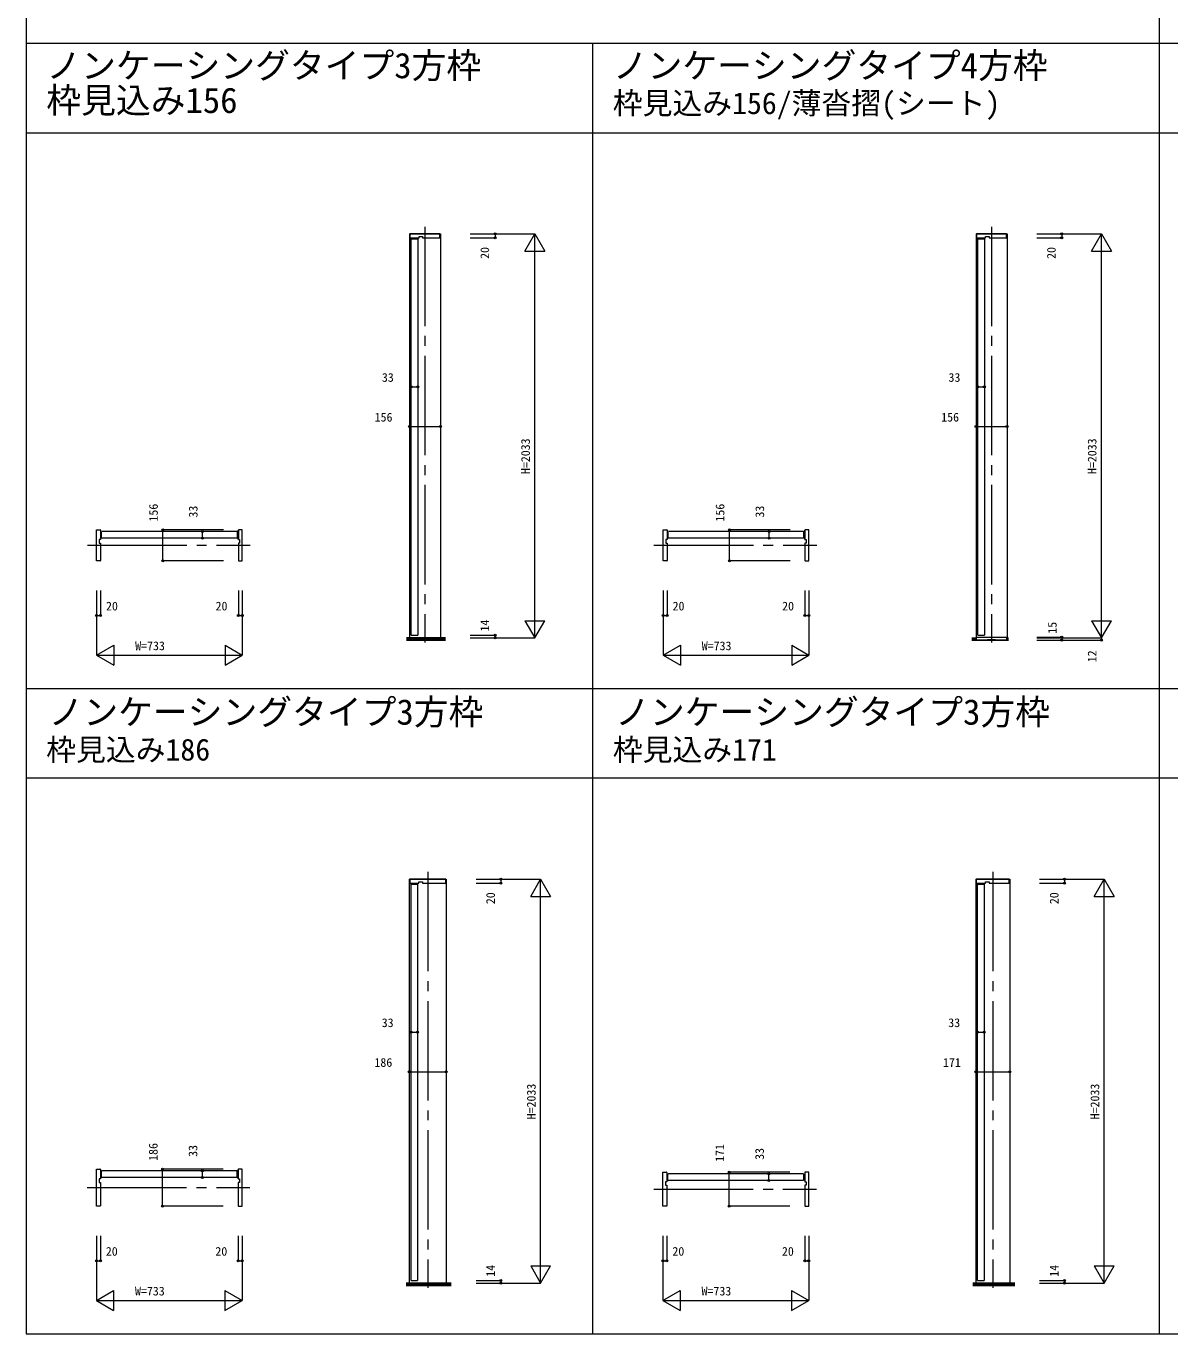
# Model space of a CAD drawing. Units: millimetres, scale not verified. Extents: x -14341 to 14341, y -10000 to 10000.
# Drawn here: x -14341 to -8588, y -10000 to -3419 of the extents above; entities that cross this region are included whole.
import ezdxf
from ezdxf.enums import TextEntityAlignment as Align

# ---------------------------------------------------------------- set-up
doc = ezdxf.new("R2010")
doc.units = ezdxf.units.MM
doc.header["$LTSCALE"] = 50
doc.linetypes.add('USER1', pattern=[13, 10, -1, 1, -1])
doc.layers.add('0-0_0', color=7, linetype='Continuous')
for name, color, linetype, lineweight in [('0-1_YKK_F1', 7, 'Continuous', 18), ('0-3_YKK_N1', 2, 'Continuous', 18), ('0-4_YKK_B1', 4, 'Continuous', 18), ('0-5_YKK_Z1', 7, 'Continuous', 18)]:
    doc.layers.add(name, color=color, linetype=linetype, lineweight=lineweight)
doc.styles.add('ＭＳ ゴシック', font='')
doc.styles.get('ＭＳ ゴシック').set_extended_font_data('MS Gothic')

msp = doc.modelspace()

# ---------------------------------------------------------------- linework, layer by layer
at = {"layer": '0-1_YKK_F1'}
for p, q in [((-14340.01, -10000), (-14340.01, 10000)), ((-8640.01, -10000), (-8640.01, 9500)), ((-14340.01, -3505), (14159.99, -3505)), ((-11490.01, -10000), (-11490.01, -3505)), ((-14340.01, -3955), (14159.99, -3955)), ((-14340.01, -6752.5), (8459.99, -6752.5)), ((-14340.01, -7202.5), (8459.99, -7202.5)), ((-14341.01, -10000), (-14340.01, -10000)), ((-14341.01, -10000), (-14340.01, -10000)), ((-14340.01, -10000), (14341.01, -10000))]:
    msp.add_line(p, q, dxfattribs=at)
at = {"layer": '0-3_YKK_N1'}
for p, q in [((-12107.01, -4464.51), (-11782.01, -4464.51)), ((-11982.01, -4464.51), (-11982.01, -4484.51)), ((-11832.01, -4551.12), (-11782.01, -4464.51)), ((-11782.01, -6497.51), (-11782.01, -4464.51)), ((-11782.01, -4464.51), (-11732.01, -4551.12)), ((-9257.01, -4464.51), (-8932.01, -4464.51)), ((-9132.01, -4464.51), (-9132.01, -4484.51)), ((-8982.01, -4551.12), (-8932.01, -4464.51)), ((-8932.01, -6497.51), (-8932.01, -4464.51)), ((-8932.01, -4464.51), (-8882.01, -4551.12)), ((-12107.01, -4484.51), (-11982.01, -4484.51)), ((-9257.01, -4484.51), (-9132.01, -4484.51)), ((-11832.01, -4551.12), (-11732.01, -4551.12)), ((-8982.01, -4551.12), (-8882.01, -4551.12)), ((-12404.01, -5233.89), (-12371.01, -5233.89)), ((-9554.01, -5233.89), (-9521.01, -5233.89)), ((-12413.01, -5433.89), (-12257.01, -5433.89)), ((-9563.01, -5433.89), (-9407.01, -5433.89)), ((-13653.69, -6109.51), (-13653.69, -5953.51)), ((-13348.69, -5953.51), (-13653.69, -5953.51)), ((-13453.69, -5995.51), (-13453.69, -5962.51)), ((-10803.69, -6109.51), (-10803.69, -5953.51)), ((-10498.69, -5953.51), (-10803.69, -5953.51)), ((-10603.69, -5995.51), (-10603.69, -5962.51)), ((-13348.69, -6109.51), (-13653.69, -6109.51)), ((-10498.69, -6109.51), (-10803.69, -6109.51)), ((-13986.69, -6259.51), (-13986.69, -6584.51)), ((-13966.69, -6259.51), (-13966.69, -6384.51)), ((-13253.69, -6259.51), (-13253.69, -6584.51)), ((-11136.69, -6259.51), (-11136.69, -6584.51)), ((-11116.69, -6259.51), (-11116.69, -6384.51)), ((-10403.69, -6259.51), (-10403.69, -6584.51)), ((-13986.69, -6384.51), (-13966.69, -6384.51)), ((-11832.01, -6410.91), (-11732.01, -6410.91)), ((-11832.01, -6410.91), (-11782.01, -6497.51)), ((-11782.01, -6497.51), (-11732.01, -6410.91)), ((-11136.69, -6384.51), (-11116.69, -6384.51)), ((-8982.01, -6410.91), (-8882.01, -6410.91)), ((-8982.01, -6410.91), (-8932.01, -6497.51)), ((-8932.01, -6497.51), (-8882.01, -6410.91)), ((-12107.01, -6483.51), (-11982.01, -6483.51)), ((-12107.01, -6497.51), (-11782.01, -6497.51)), ((-11982.01, -6483.51), (-11982.01, -6497.51)), ((-9257.01, -6494.51), (-9132.01, -6494.51)), ((-9257.01, -6497.51), (-8932.01, -6497.51)), ((-9257.01, -6509.51), (-8932.01, -6509.51)), ((-9132.01, -6494.51), (-9132.01, -6509.51)), ((-8932.01, -6497.51), (-8932.01, -6509.51)), ((-13986.69, -6584.51), (-13900.09, -6534.51)), ((-13900.09, -6534.51), (-13900.09, -6634.51)), ((-13340.29, -6534.51), (-13340.29, -6634.51)), ((-13340.29, -6534.51), (-13253.69, -6584.51)), ((-11136.69, -6584.51), (-11050.09, -6534.51)), ((-11050.09, -6534.51), (-11050.09, -6634.51)), ((-10490.29, -6534.51), (-10490.29, -6634.51)), ((-10490.29, -6534.51), (-10403.69, -6584.51)), ((-13986.69, -6584.51), (-13253.69, -6584.51)), ((-13986.69, -6584.51), (-13900.09, -6634.51)), ((-13340.29, -6634.51), (-13253.69, -6584.51)), ((-11136.69, -6584.51), (-10403.69, -6584.51)), ((-11136.69, -6584.51), (-11050.09, -6634.51)), ((-10490.29, -6634.51), (-10403.69, -6584.51)), ((-12078.01, -7712.01), (-11753.01, -7712.01)), ((-12078.01, -7732.01), (-11953.01, -7732.01)), ((-11953.01, -7712.01), (-11953.01, -7732.01)), ((-11803.01, -7798.62), (-11753.01, -7712.01)), ((-11753.01, -9745.01), (-11753.01, -7712.01)), ((-11753.01, -7712.01), (-11703.01, -7798.62)), ((-9243.01, -7712.01), (-8918.01, -7712.01)), ((-9243.01, -7732.01), (-9118.01, -7732.01)), ((-9118.01, -7712.01), (-9118.01, -7732.01)), ((-8968.01, -7798.62), (-8918.01, -7712.01)), ((-8918.01, -9745.01), (-8918.01, -7712.01)), ((-8918.01, -7712.01), (-8868.01, -7798.62)), ((-11803.01, -7798.62), (-11703.01, -7798.62)), ((-8968.01, -7798.62), (-8868.01, -7798.62)), ((-12405.01, -8481.39), (-12372.01, -8481.39)), ((-9555.01, -8481.39), (-9522.01, -8481.39)), ((-12414.01, -8681.39), (-12228.01, -8681.39)), ((-9564.01, -8681.39), (-9393.01, -8681.39)), ((-13654.69, -9357.01), (-13654.69, -9171.01)), ((-13349.69, -9171.01), (-13654.69, -9171.01)), ((-13454.69, -9213.01), (-13454.69, -9180.01)), ((-10804.69, -9357.01), (-10804.69, -9186.01)), ((-10499.69, -9186.01), (-10804.69, -9186.01)), ((-10604.69, -9228.01), (-10604.69, -9195.01)), ((-13349.69, -9357.01), (-13654.69, -9357.01)), ((-10499.69, -9357.01), (-10804.69, -9357.01)), ((-13987.69, -9507.01), (-13987.69, -9832.01)), ((-13967.69, -9507.01), (-13967.69, -9632.01)), ((-13254.69, -9507.01), (-13254.69, -9832.01)), ((-11137.69, -9507.01), (-11137.69, -9832.01)), ((-11117.69, -9507.01), (-11117.69, -9632.01)), ((-10404.69, -9507.01), (-10404.69, -9832.01)), ((-13987.69, -9632.01), (-13967.69, -9632.01)), ((-11803.01, -9658.41), (-11703.01, -9658.41)), ((-11803.01, -9658.41), (-11753.01, -9745.01)), ((-11753.01, -9745.01), (-11703.01, -9658.41)), ((-11137.69, -9632.01), (-11117.69, -9632.01)), ((-8968.01, -9658.41), (-8868.01, -9658.41)), ((-8968.01, -9658.41), (-8918.01, -9745.01)), ((-8918.01, -9745.01), (-8868.01, -9658.41)), ((-12078.01, -9731.01), (-11953.01, -9731.01)), ((-11953.01, -9731.01), (-11953.01, -9745.01)), ((-9243.01, -9731.01), (-9118.01, -9731.01)), ((-9118.01, -9731.01), (-9118.01, -9745.01)), ((-13987.69, -9832.01), (-13901.09, -9782.01)), ((-13901.09, -9782.01), (-13901.09, -9882.01)), ((-13341.29, -9782.01), (-13341.29, -9882.01)), ((-13341.29, -9782.01), (-13254.69, -9832.01)), ((-12078.01, -9745.01), (-11753.01, -9745.01)), ((-11137.69, -9832.01), (-11051.09, -9782.01)), ((-11051.09, -9782.01), (-11051.09, -9882.01)), ((-10491.29, -9782.01), (-10491.29, -9882.01)), ((-10491.29, -9782.01), (-10404.69, -9832.01)), ((-9243.01, -9745.01), (-8918.01, -9745.01)), ((-13987.69, -9832.01), (-13254.69, -9832.01)), ((-13987.69, -9832.01), (-13901.09, -9882.01)), ((-13341.29, -9882.01), (-13254.69, -9832.01)), ((-11137.69, -9832.01), (-10404.69, -9832.01)), ((-11137.69, -9832.01), (-11051.09, -9882.01)), ((-10491.29, -9882.01), (-10404.69, -9832.01))]:
    msp.add_line(p, q, dxfattribs=at)
for points in [[(-13273.69, -6259.51), (-13273.69, -6384.51), (-13253.69, -6384.51)], [(-10423.69, -6259.51), (-10423.69, -6384.51), (-10403.69, -6384.51)], [(-13274.69, -9507.01), (-13274.69, -9632.01), (-13254.69, -9632.01)], [(-10424.69, -9507.01), (-10424.69, -9632.01), (-10404.69, -9632.01)]]:
    msp.add_lwpolyline(points, dxfattribs=at)
for centre in [(-11982.01, -4464.51), (-9132.01, -4464.51), (-11982.01, -4484.51), (-9132.01, -4484.51), (-12404.01, -5233.89), (-12371.01, -5233.89), (-9554.01, -5233.89), (-9521.01, -5233.89), (-12413.01, -5433.89), (-12257.01, -5433.89), (-9563.01, -5433.89), (-9407.01, -5433.89), (-13653.69, -5953.51), (-13453.69, -5962.51), (-10803.69, -5953.51), (-10603.69, -5962.51), (-13453.69, -5995.51), (-10603.69, -5995.51), (-13653.69, -6109.51), (-10803.69, -6109.51), (-13986.69, -6384.51), (-13966.69, -6384.51), (-13273.69, -6384.51), (-13253.69, -6384.51), (-11136.69, -6384.51), (-11116.69, -6384.51), (-10423.69, -6384.51), (-10403.69, -6384.51), (-11982.01, -6483.51), (-11982.01, -6497.51), (-9132.01, -6494.51), (-9132.01, -6509.51), (-8932.01, -6509.51), (-11953.01, -7712.01), (-11953.01, -7732.01), (-9118.01, -7712.01), (-9118.01, -7732.01), (-12405.01, -8481.39), (-12372.01, -8481.39), (-9555.01, -8481.39), (-9522.01, -8481.39), (-12414.01, -8681.39), (-12228.01, -8681.39), (-9564.01, -8681.39), (-9393.01, -8681.39), (-13654.69, -9171.01), (-13454.69, -9180.01), (-13454.69, -9213.01), (-10804.69, -9186.01), (-10604.69, -9195.01), (-10604.69, -9228.01), (-13654.69, -9357.01), (-10804.69, -9357.01), (-13987.69, -9632.01), (-13967.69, -9632.01), (-13274.69, -9632.01), (-13254.69, -9632.01), (-11137.69, -9632.01), (-11117.69, -9632.01), (-10424.69, -9632.01), (-10404.69, -9632.01), (-11953.01, -9731.01), (-11953.01, -9745.01), (-9118.01, -9731.01), (-9118.01, -9745.01)]:
    msp.add_circle(centre, 5, dxfattribs=at)
at = {"layer": '0-4_YKK_B1'}
for p, q in [((-12413.01, -4464.51), (-12413.01, -6497.51)), ((-12413.01, -4464.51), (-12257.01, -4464.51)), ((-12259.51, -4464.51), (-12257.01, -4464.51)), ((-12257.01, -4464.51), (-12257.01, -6497.51)), ((-9563.01, -4464.51), (-9563.01, -6497.51)), ((-9563.01, -4464.51), (-9407.01, -4464.51)), ((-9409.51, -4464.51), (-9407.01, -4464.51)), ((-9407.01, -4464.51), (-9407.01, -6497.51)), ((-12346.51, -4484.51), (-12261.51, -4484.51)), ((-9496.51, -4484.51), (-9411.51, -4484.51)), ((-13961.69, -5964.51), (-13959.69, -5962.51)), ((-13961.69, -5993.51), (-13961.69, -5964.51)), ((-13280.69, -5962.51), (-13959.69, -5962.51)), ((-13278.69, -5964.51), (-13280.69, -5962.51)), ((-13278.69, -5993.51), (-13278.69, -5964.51)), ((-13273.89, -6001.91), (-13273.89, -5955.51)), ((-11111.69, -5964.51), (-11109.69, -5962.51)), ((-11111.69, -5993.51), (-11111.69, -5964.51)), ((-10430.69, -5962.51), (-11109.69, -5962.51)), ((-10428.69, -5964.51), (-10430.69, -5962.51)), ((-10428.69, -5993.51), (-10428.69, -5964.51)), ((-10423.89, -6001.91), (-10423.89, -5955.51)), ((-13966.69, -6020.01), (-13966.69, -6107.51)), ((-13961.69, -5993.51), (-13959.69, -5995.51)), ((-13280.69, -5995.51), (-13959.69, -5995.51)), ((-13278.69, -5993.51), (-13280.69, -5995.51)), ((-13273.69, -6020.01), (-13273.69, -6107.51)), ((-13273.69, -6020.01), (-13273.69, -6107.51)), ((-11116.69, -6020.01), (-11116.69, -6107.51)), ((-11111.69, -5993.51), (-11109.69, -5995.51)), ((-10430.69, -5995.51), (-11109.69, -5995.51)), ((-10428.69, -5993.51), (-10430.69, -5995.51)), ((-10423.69, -6020.01), (-10423.69, -6107.51)), ((-10423.69, -6020.01), (-10423.69, -6107.51)), ((-12413.01, -6497.51), (-12257.01, -6497.51)), ((-12404.01, -6483.51), (-12371.01, -6483.51)), ((-9554.01, -6483.51), (-9521.01, -6483.51)), ((-12414.01, -7712.01), (-12414.01, -9745.01)), ((-12414.01, -7712.01), (-12228.01, -7712.01)), ((-12347.51, -7732.01), (-12232.51, -7732.01)), ((-12228.01, -7712.01), (-12228.01, -9745.01)), ((-9564.01, -7712.01), (-9564.01, -9745.01)), ((-9564.01, -7712.01), (-9393.01, -7712.01)), ((-9497.51, -7732.01), (-9397.51, -7732.01)), ((-9393.01, -7712.01), (-9393.01, -9745.01)), ((-13962.69, -9182.01), (-13960.69, -9180.01)), ((-13962.69, -9211.01), (-13962.69, -9182.01)), ((-13962.69, -9211.01), (-13960.69, -9213.01)), ((-13281.69, -9180.01), (-13960.69, -9180.01)), ((-13281.69, -9213.01), (-13960.69, -9213.01)), ((-13279.69, -9182.01), (-13281.69, -9180.01)), ((-13279.69, -9211.01), (-13281.69, -9213.01)), ((-13279.69, -9211.01), (-13279.69, -9182.01)), ((-13274.89, -9219.41), (-13274.89, -9173.01)), ((-11112.69, -9197.01), (-11110.69, -9195.01)), ((-11112.69, -9226.01), (-11112.69, -9197.01)), ((-10431.69, -9195.01), (-11110.69, -9195.01)), ((-10429.69, -9197.01), (-10431.69, -9195.01)), ((-10429.69, -9226.01), (-10429.69, -9197.01)), ((-13967.69, -9237.51), (-13967.69, -9355.01)), ((-13274.69, -9237.51), (-13274.69, -9355.01)), ((-11117.69, -9252.51), (-11117.69, -9355.01)), ((-11112.69, -9226.01), (-11110.69, -9228.01)), ((-10431.69, -9228.01), (-11110.69, -9228.01)), ((-10429.69, -9226.01), (-10431.69, -9228.01)), ((-10424.69, -9252.51), (-10424.69, -9355.01)), ((-12405.01, -9731.01), (-12372.01, -9731.01)), ((-9555.01, -9731.01), (-9522.01, -9731.01)), ((-12414.01, -9745.01), (-12228.01, -9745.01))]:
    msp.add_line(p, q, dxfattribs=at)
for points in [[(-12259.51, -4482.51), (-12259.51, -4464.51), (-12410.51, -4464.51), (-12410.51, -4482.51)], [(-9409.51, -4482.51), (-9409.51, -4464.51), (-9560.51, -4464.51), (-9560.51, -4482.51)], [(-12408.51, -4484.51), (-12364.51, -4484.51), (-12364.51, -4478.01), (-12346.51, -4478.01), (-12346.51, -4484.51)], [(-12404.01, -6483.51), (-12404.01, -4489.51), (-12371.01, -4489.51), (-12371.01, -6483.51)], [(-9558.51, -4484.51), (-9514.51, -4484.51), (-9514.51, -4478.01), (-9496.51, -4478.01), (-9496.51, -4484.51)], [(-9554.01, -6483.51), (-9554.01, -4489.51), (-9521.01, -4489.51), (-9521.01, -6483.51)], [(-13968.69, -6109.51), (-13986.69, -6109.51), (-13986.69, -5953.51), (-13968.69, -5953.51)], [(-13966.69, -5955.51), (-13966.69, -6002.01), (-13973.19, -6002.01), (-13973.19, -6020.01), (-13966.69, -6020.01)], [(-13273.69, -5955.51), (-13273.69, -6002.01), (-13267.19, -6002.01), (-13267.19, -6020.01), (-13273.69, -6020.01)], [(-13271.69, -6109.51), (-13253.69, -6109.51), (-13253.69, -5953.51), (-13271.69, -5953.51)], [(-11118.69, -6109.51), (-11136.69, -6109.51), (-11136.69, -5953.51), (-11118.69, -5953.51)], [(-11116.69, -5955.51), (-11116.69, -6002.01), (-11123.19, -6002.01), (-11123.19, -6020.01), (-11116.69, -6020.01)], [(-10423.69, -5955.51), (-10423.69, -6002.01), (-10417.19, -6002.01), (-10417.19, -6020.01), (-10423.69, -6020.01)], [(-10421.69, -6109.51), (-10403.69, -6109.51), (-10403.69, -5953.51), (-10421.69, -5953.51)], [(-12230.51, -7730.01), (-12230.51, -7712.01), (-12411.51, -7712.01), (-12411.51, -7730.01)], [(-12409.51, -7732.01), (-12365.51, -7732.01), (-12365.51, -7725.51), (-12347.51, -7725.51), (-12347.51, -7732.01)], [(-12405.01, -9731.01), (-12405.01, -7737.01), (-12372.01, -7737.01), (-12372.01, -9731.01)], [(-9395.51, -7730.01), (-9395.51, -7712.01), (-9561.51, -7712.01), (-9561.51, -7730.01)], [(-9559.51, -7732.01), (-9515.51, -7732.01), (-9515.51, -7725.51), (-9497.51, -7725.51), (-9497.51, -7732.01)], [(-9555.01, -9731.01), (-9555.01, -7737.01), (-9522.01, -7737.01), (-9522.01, -9731.01)], [(-13969.69, -9357.01), (-13987.69, -9357.01), (-13987.69, -9171.01), (-13969.69, -9171.01)], [(-13967.69, -9173.01), (-13967.69, -9219.51), (-13974.19, -9219.51), (-13974.19, -9237.51), (-13967.69, -9237.51)], [(-13274.69, -9173.01), (-13274.69, -9219.51), (-13268.19, -9219.51), (-13268.19, -9237.51), (-13274.69, -9237.51)], [(-13272.69, -9357.01), (-13254.69, -9357.01), (-13254.69, -9171.01), (-13272.69, -9171.01)], [(-11119.69, -9357.01), (-11137.69, -9357.01), (-11137.69, -9186.01), (-11119.69, -9186.01)], [(-11117.69, -9188.01), (-11117.69, -9234.51), (-11124.19, -9234.51), (-11124.19, -9252.51), (-11117.69, -9252.51)], [(-10424.69, -9188.01), (-10424.69, -9234.51), (-10418.19, -9234.51), (-10418.19, -9252.51), (-10424.69, -9252.51)], [(-10422.69, -9357.01), (-10404.69, -9357.01), (-10404.69, -9186.01), (-10422.69, -9186.01)]]:
    msp.add_lwpolyline(points, dxfattribs=at)
for centre, start, end in [((-12408.51, -4482.51), 180, 270), ((-12261.51, -4482.51), 270, 0), ((-9558.51, -4482.51), 180, 270), ((-9411.51, -4482.51), 270, 0), ((-13968.69, -5955.51), 0, 90), ((-13271.69, -5955.51), 90, 180), ((-11118.69, -5955.51), 0, 90), ((-10421.69, -5955.51), 90, 180), ((-13968.69, -6107.51), 270, 0), ((-13271.69, -6107.51), 180, 270), ((-11118.69, -6107.51), 270, 0), ((-10421.69, -6107.51), 180, 270), ((-12409.51, -7730.01), 180, 270), ((-12232.51, -7730.01), 270, 0), ((-9559.51, -7730.01), 180, 270), ((-9397.51, -7730.01), 270, 0), ((-13969.69, -9173.01), 0, 90), ((-13272.69, -9173.01), 90, 180), ((-11119.69, -9188.01), 0, 90), ((-10422.69, -9188.01), 90, 180), ((-13969.69, -9355.01), 270, 0), ((-13272.69, -9355.01), 180, 270), ((-11119.69, -9355.01), 270, 0), ((-10422.69, -9355.01), 180, 270)]:
    msp.add_arc(centre, 2, start, end, dxfattribs=at)
at = {"layer": '0-5_YKK_Z1', "linetype": 'USER1'}
for p, q in [((-12335.01, -4427.9), (-12335.01, -6520.77)), ((-9485.01, -4427.9), (-9485.01, -6520.77)), ((-14033.16, -6031.52), (-13214.27, -6031.52)), ((-11183.16, -6031.52), (-10364.27, -6031.52)), ((-12321.01, -7675.4), (-12321.01, -9768.27)), ((-9478.51, -7675.4), (-9478.51, -9768.27)), ((-14034.16, -9264.01), (-13215.27, -9264.01)), ((-11184.16, -9271.52), (-10365.27, -9271.52))]:
    msp.add_line(p, q, dxfattribs=at)
at = {"layer": '0-5_YKK_Z1'}
for p, q in [((-12232.05, -6497.51), (-12428.63, -6497.51)), ((-12232.05, -6499.91), (-12428.63, -6499.91)), ((-12232.05, -6502.31), (-12428.63, -6502.31)), ((-12232.05, -6504.71), (-12428.63, -6504.71)), ((-12232.05, -6507.11), (-12428.63, -6507.11)), ((-12428.63, -6509.51), (-12232.05, -6509.51)), ((-9584.5, -6497.51), (-9560.51, -6497.51)), ((-9584.5, -6499.91), (-9560.51, -6499.91)), ((-9584.5, -6502.31), (-9560.51, -6502.31)), ((-9584.5, -6504.71), (-9560.51, -6504.71)), ((-9584.5, -6507.11), (-9560.51, -6507.11)), ((-9584.5, -6509.51), (-9399.89, -6509.51)), ((-9558.51, -6494.51), (-9411.51, -6494.51)), ((-9409.51, -6497.51), (-9399.89, -6497.51)), ((-9409.51, -6499.91), (-9399.89, -6499.91)), ((-9409.51, -6502.31), (-9399.89, -6502.31)), ((-9409.51, -6504.71), (-9399.89, -6504.71)), ((-9409.51, -6507.11), (-9399.89, -6507.11)), ((-12203.05, -9745.01), (-12429.63, -9745.01)), ((-12203.05, -9747.41), (-12429.63, -9747.41)), ((-12203.05, -9749.81), (-12429.63, -9749.81)), ((-12203.05, -9752.21), (-12429.63, -9752.21)), ((-12203.05, -9754.61), (-12429.63, -9754.61)), ((-12429.63, -9757.01), (-12203.05, -9757.01)), ((-9368.05, -9745.01), (-9579.63, -9745.01)), ((-9368.05, -9747.41), (-9579.63, -9747.41)), ((-9368.05, -9749.81), (-9579.63, -9749.81)), ((-9368.05, -9752.21), (-9579.63, -9752.21)), ((-9368.05, -9754.61), (-9579.63, -9754.61)), ((-9579.63, -9757.01), (-9368.05, -9757.01))]:
    msp.add_line(p, q, dxfattribs=at)
msp.add_lwpolyline([(-9409.51, -6496.51), (-9409.51, -6509.51), (-9442.51, -6509.51), (-9465.01, -6509.51), (-9465.01, -6506.51), (-9505.01, -6506.51), (-9505.01, -6509.51), (-9527.51, -6509.51), (-9560.51, -6509.51), (-9560.51, -6496.51)], dxfattribs=at)
for centre, start, end in [((-9558.51, -6496.51), 90, 180), ((-9411.51, -6496.51), 0, 90)]:
    msp.add_arc(centre, 2, start, end, dxfattribs=at)

# ---------------------------------------------------------------- texts
at = {"layer": '0-0_0', "style": 'ＭＳ ゴシック'}
for s, height, p in [('ノンケーシングタイプ3方枠', 128.3, (-14239.53, -3719.37)), ('ノンケーシングタイプ4方枠', 128.3, (-11390.08, -3719.37)), ('枠見込み156', 128.3, (-14239.53, -3894.37)), ('枠見込み156/薄沓摺(シート)', 110, (-11390.08, -3894.37)), ('ノンケーシングタイプ3方枠', 128.3, (-14228.46, -6972.73)), ('ノンケーシングタイプ3方枠', 128.3, (-11378.25, -6972.73)), ('枠見込み186', 110, (-14240.13, -7147.73)), ('枠見込み171', 110, (-11389.92, -7147.73))]:
    msp.add_text(s, height=height, dxfattribs=at).set_placement(p, align=Align.BOTTOM_LEFT)
at = {"layer": '0-3_YKK_N1', "color": 7, "style": 'ＭＳ ゴシック'}
for s, p in [('20', (-11998.88, -4590.05)), ('20', (-9148.88, -4590.05)), ('H=2033', (-11794.01, -5672.98)), ('H=2033', (-8944.01, -5672.98)), ('156', (-13665.69, -5911.94)), ('33', (-13465.69, -5891.94)), ('156', (-10815.69, -5911.94)), ('33', (-10615.69, -5891.94)), ('14', (-11998.88, -6465.36)), ('15', (-9144.01, -6476.36)), ('12', (-8944.01, -6620.17)), ('20', (-11969.88, -7837.55)), ('20', (-9134.88, -7837.55)), ('H=2033', (-11765.01, -8920.48)), ('H=2033', (-8930.01, -8920.48)), ('186', (-13666.69, -9129.44)), ('33', (-13466.69, -9109.44)), ('171', (-10816.69, -9134.44)), ('33', (-10616.69, -9124.44)), ('14', (-11969.88, -9712.86)), ('14', (-9134.88, -9712.86))]:
    msp.add_text(s, height=43.99, rotation=90, dxfattribs=at).set_placement(p, align=Align.BOTTOM_LEFT)
for s, p in [('33', (-12551.6, -5221.89)), ('33', (-9701.6, -5221.89)), ('156', (-12588.18, -5421.89)), ('156', (-9738.18, -5421.89)), ('20', (-13939.37, -6372.51)), ('20', (-13388.28, -6372.51)), ('20', (-11089.37, -6372.51)), ('20', (-10538.28, -6372.51)), ('W=733', (-13792.69, -6572.51)), ('W=733', (-10942.69, -6572.51)), ('33', (-12552.6, -8469.39)), ('33', (-9702.6, -8469.39)), ('186', (-12589.18, -8669.39)), ('171', (-9729.18, -8669.39)), ('20', (-13940.37, -9620.01)), ('20', (-13389.28, -9620.01)), ('20', (-11090.37, -9620.01)), ('20', (-10539.28, -9620.01)), ('W=733', (-13793.69, -9820.01)), ('W=733', (-10943.69, -9820.01))]:
    msp.add_text(s, height=43.99, dxfattribs=at).set_placement(p, align=Align.BOTTOM_LEFT)

doc.saveas('drawing.dxf')
